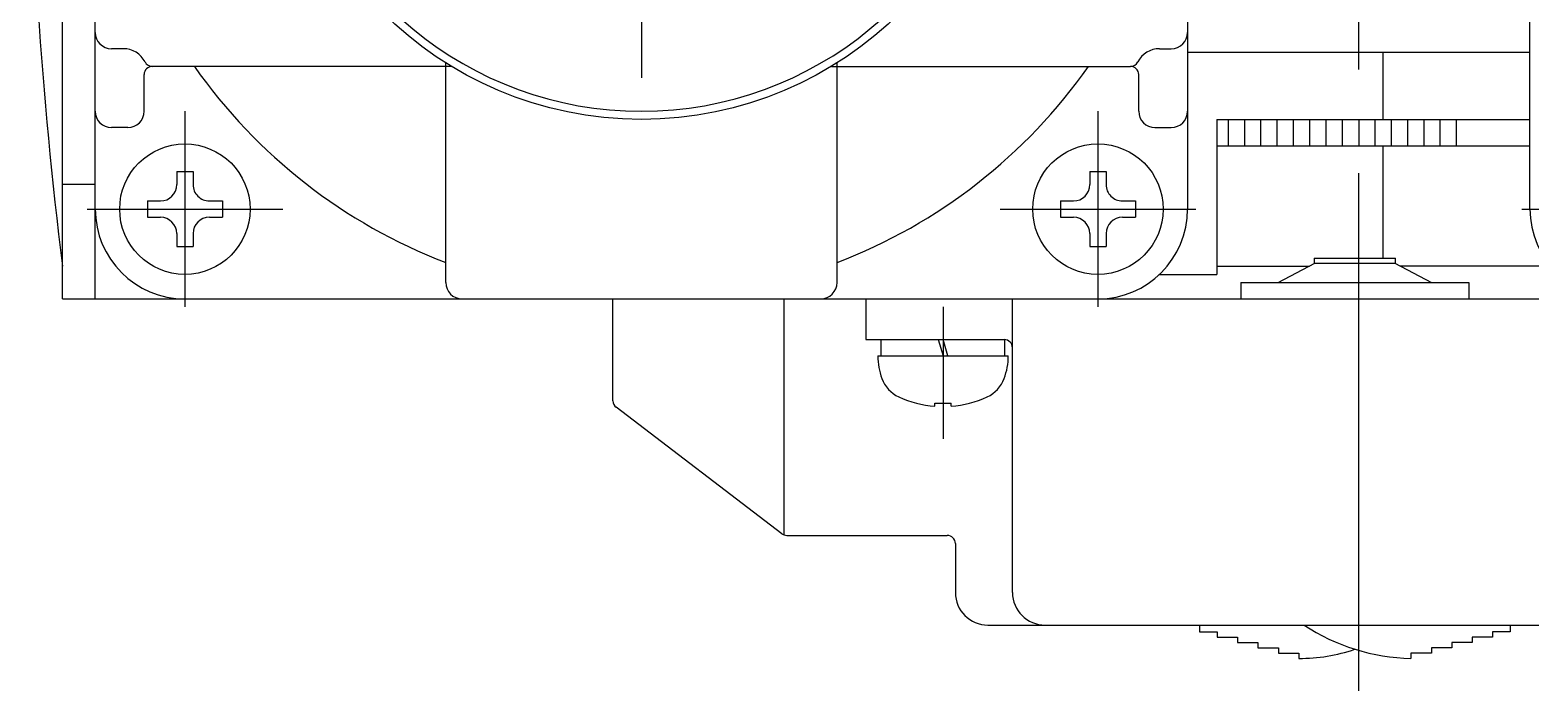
# Model space of a CAD drawing. Extents: x -260 to 40, y -107 to 195.
# Drawn here: x -257.7 to -165.7, y 97.4 to 138 of the extents above; entities that cross this region are included whole.
import ezdxf

# ---------------------------------------------------------------- set-up
doc = ezdxf.new("R2010")
doc.units = 0
doc.linetypes.add('CENTER', pattern=[50.8, 31.75, -6.35, 6.35, -6.35])
doc.layers.get('0').update_dxf_attribs({"linetype": 'CONTINUOUS'})
doc.layers.add('CENTER', color=1, linetype='CENTER')

msp = doc.modelspace()

# ---------------------------------------------------------------- linework, layer by layer
at = {"color": 7, "linetype": 'CONTINUOUS'}
for p, q in [((-255.712, 121.489), (-255.712, 188.489)), ((-253.712, 121.489), (-253.712, 188.489)), ((-186.712, 182.989), (-186.712, 126.989)), ((-165.712, 126.99), (-165.712, 182.989)), ((-251.99, 136.824), (-252.712, 136.824)), ((-188.434, 136.824), (-187.712, 136.824)), ((-186.712, 136.614), (-165.712, 136.614)), ((-174.712, 132.489), (-174.712, 136.614)), ((-231.86, 135.739), (-250.212, 135.739)), ((-232.212, 122.489), (-232.212, 135.956)), ((-208.563, 135.739), (-190.212, 135.739)), ((-208.212, 122.489), (-208.212, 135.956)), ((-250.712, 132.989), (-250.712, 135.239)), ((-189.712, 132.989), (-189.712, 135.239)), ((-184.912, 132.489), (-184.912, 122.989)), ((-184.912, 132.489), (-165.712, 132.489)), ((-184.212, 130.849), (-184.212, 132.489)), ((-183.212, 130.849), (-183.212, 132.489)), ((-182.212, 130.849), (-182.212, 132.489)), ((-181.212, 130.849), (-181.212, 132.489)), ((-180.212, 130.849), (-180.212, 132.489)), ((-179.212, 130.849), (-179.212, 132.489)), ((-178.212, 130.849), (-178.212, 132.489)), ((-177.212, 130.849), (-177.212, 132.489)), ((-176.212, 132.489), (-176.212, 130.849)), ((-175.212, 130.849), (-175.212, 132.489)), ((-174.212, 130.849), (-174.212, 132.489)), ((-173.212, 130.849), (-173.212, 132.489)), ((-172.212, 130.849), (-172.212, 132.489)), ((-171.212, 130.849), (-171.212, 132.489)), ((-170.212, 130.849), (-170.212, 132.489)), ((-251.712, 131.989), (-252.712, 131.989)), ((-188.712, 131.989), (-187.712, 131.989)), ((-165.712, 130.849), (-184.912, 130.849)), ((-174.712, 123.989), (-174.712, 130.849)), ((-248.712, 129.289), (-247.712, 129.289)), ((-248.712, 129.289), (-248.712, 128.489)), ((-247.712, 129.289), (-247.712, 128.489)), ((-192.712, 129.289), (-191.712, 129.289)), ((-192.712, 129.289), (-192.712, 128.489)), ((-191.712, 129.289), (-191.712, 128.489)), ((-253.712, 128.489), (-255.712, 128.489)), ((-250.512, 127.489), (-249.712, 127.489)), ((-250.512, 127.489), (-250.512, 126.489)), ((-246.712, 127.489), (-245.912, 127.489)), ((-245.912, 127.489), (-245.912, 126.489)), ((-194.512, 127.489), (-193.712, 127.489)), ((-194.512, 127.489), (-194.512, 126.489)), ((-190.712, 127.489), (-189.912, 127.489)), ((-189.912, 127.489), (-189.912, 126.489)), ((-250.512, 126.489), (-249.712, 126.489)), ((-246.712, 126.489), (-245.912, 126.489)), ((-194.512, 126.489), (-193.712, 126.489)), ((-190.712, 126.489), (-189.912, 126.489)), ((-248.712, 125.489), (-248.712, 124.689)), ((-247.712, 125.489), (-247.712, 124.689)), ((-192.712, 125.489), (-192.712, 124.689)), ((-191.712, 125.489), (-191.712, 124.689)), ((-248.712, 124.689), (-247.712, 124.689)), ((-192.712, 124.689), (-191.712, 124.689)), ((-184.912, 123.489), (-179.244, 123.489)), ((-181.153, 122.489), (-178.905, 123.667)), ((-178.955, 123.989), (-173.955, 123.989)), ((-178.955, 123.989), (-178.955, 123.64)), ((-178.905, 123.667), (-174.005, 123.667)), ((-174.005, 123.667), (-171.758, 122.489)), ((-173.955, 123.64), (-173.955, 123.989)), ((-164.512, 123.489), (-173.667, 123.489)), ((-188.437, 122.989), (-184.912, 122.989)), ((-183.455, 122.489), (-183.455, 121.489)), ((-183.455, 122.489), (-169.455, 122.489)), ((-169.455, 122.489), (-169.455, 121.489)), ((-255.712, 121.489), (-96.712, 121.489)), ((-221.955, 115.237), (-221.955, 121.489)), ((-211.458, 107.019), (-211.458, 121.489)), ((-206.455, 121.489), (-206.455, 118.989)), ((-197.454, 103.489), (-197.454, 121.489)), ((-206.455, 118.989), (-197.912, 118.989)), ((-205.512, 117.989), (-205.512, 118.989)), ((-202.012, 118.989), (-201.712, 117.989)), ((-201.412, 117.989), (-201.712, 118.989)), ((-197.912, 117.989), (-197.912, 118.989)), ((-205.712, 117.989), (-197.712, 117.989)), ((-202.212, 115.089), (-201.212, 115.089)), ((-202.212, 114.908), (-202.212, 115.089)), ((-201.212, 114.908), (-201.212, 115.089)), ((-211.592, 107.092), (-221.758, 114.839)), ((-211.289, 106.989), (-201.455, 106.989)), ((-200.955, 106.489), (-200.955, 103.489)), ((-198.955, 101.489), (-153.955, 101.489)), ((-185.988, 101.489), (-185.988, 101.083)), ((-166.923, 101.489), (-166.923, 101.083)), ((-185.988, 101.083), (-184.906, 101.083)), ((-184.906, 101.083), (-184.906, 100.756)), ((-184.906, 100.756), (-183.653, 100.756)), ((-183.653, 100.756), (-183.653, 100.43)), ((-183.653, 100.43), (-182.4, 100.43)), ((-182.4, 100.43), (-182.4, 100.103)), ((-169.257, 100.43), (-170.51, 100.43)), ((-170.51, 100.43), (-170.51, 100.103)), ((-168.004, 100.756), (-169.257, 100.756)), ((-169.257, 100.756), (-169.257, 100.43)), ((-166.923, 101.083), (-168.004, 101.083)), ((-168.004, 101.083), (-168.004, 100.756)), ((-182.4, 100.103), (-181.147, 100.103)), ((-181.147, 100.103), (-181.147, 99.776)), ((-181.147, 99.776), (-179.894, 99.776)), ((-179.894, 99.776), (-179.894, 99.449)), ((-171.763, 99.776), (-173.016, 99.776)), ((-173.016, 99.776), (-173.016, 99.449)), ((-170.51, 100.103), (-171.763, 100.103)), ((-171.763, 100.103), (-171.763, 99.776))]:
    msp.add_line(p, q, dxfattribs=at)
for centre, radius in [((-220.212, 154.989), 22.5), ((-248.212, 126.989), 4), ((-192.212, 126.989), 4)]:
    msp.add_circle(centre, radius, dxfattribs=at)
for centre, radius, start, end in [((-8.649, 154.989), 249.063, 172.7341, 187.2659), ((-220.212, 154.989), 22, 190.84406, 349.15594), ((-252.712, 137.824), 1, 180, 270), ((-187.712, 137.824), 1, 270, 0), ((-251.99, 135.324), 1.5, 27.23303, 90), ((-188.434, 135.324), 1.5, 90, 152.76697), ((-250.212, 135.239), 0.5, 90, 180), ((-250.212, 136.239), 0.5, 207.23327, 270.16943), ((-220.212, 154.989), 33.5, 215.07351, 249.00976), ((-220.212, 154.989), 33.5, 290.99024, 324.92649), ((-190.212, 136.239), 0.5, 270, 332.76697), ((-190.212, 135.239), 0.5, 0, 90), ((-252.712, 132.989), 1, 180, 270), ((-251.712, 132.989), 1, 270, 0), ((-188.712, 132.989), 1, 180, 270), ((-187.712, 132.989), 1, 270, 0), ((-249.712, 128.489), 1, 270.00002, 0), ((-246.712, 128.489), 1, 179.99998, 270.00002), ((-193.712, 128.489), 1, 270.00002, 0), ((-190.712, 128.489), 1, 179.99998, 270.00002), ((-248.212, 126.989), 5.5, 180, 270), ((-192.212, 126.989), 5.5, 270, 0), ((-160.211, 126.99), 5.501, 180, 269.99547), ((-249.712, 125.489), 1, 0, 89.99998), ((-246.712, 125.489), 1, 89.99998, 179.99997), ((-193.712, 125.489), 1, 0, 89.99998), ((-190.712, 125.489), 1, 89.99998, 179.99997), ((-231.212, 122.489), 1, 180, 270), ((-209.212, 122.489), 1, 270, 0), ((-197.954, 118.489), 0.5, 0, 90), ((-201.712, 117.989), 4, 179.99998, 200.17284), ((-201.712, 117.989), 4, 339.82716, 0.00002), ((-203.589, 117.299), 2, 200.17284, 245.3433), ((-199.835, 117.299), 2, 294.6567, 339.82716), ((-221.455, 115.237), 0.5, 180, 232.68847), ((-201.712, 121.389), 6.5, 245.3433, 265.58829), ((-201.712, 121.389), 6.5, 274.41171, 294.6567), ((-211.289, 107.489), 0.5, 232.68847, 270), ((-201.455, 106.489), 0.5, 0, 90), ((-198.955, 103.489), 2, 180, 270), ((-195.454, 103.489), 2, 180, 270), ((-172.788, 111.699), 12.252, 236.43739, 268.93118), ((-179.782, 109.597), 10.149, 269.36805, 289.13159)]:
    msp.add_arc(centre, radius, start, end, dxfattribs=at)
at = {"layer": 'CENTER', "color": 1, "linetype": 'CENTER'}
for p, q in [((-176.212, 97.449), (-176.212, 190.489)), ((-220.212, 179.489), (-220.212, 130.489)), ((-248.212, 132.989), (-248.212, 120.989)), ((-192.212, 132.989), (-192.212, 120.989)), ((-254.212, 126.989), (-242.212, 126.989)), ((-198.212, 126.989), (-186.212, 126.989)), ((-166.212, 126.989), (-154.212, 126.989)), ((-201.712, 120.989), (-201.712, 112.908))]:
    msp.add_line(p, q, dxfattribs=at)

doc.saveas('drawing.dxf')
